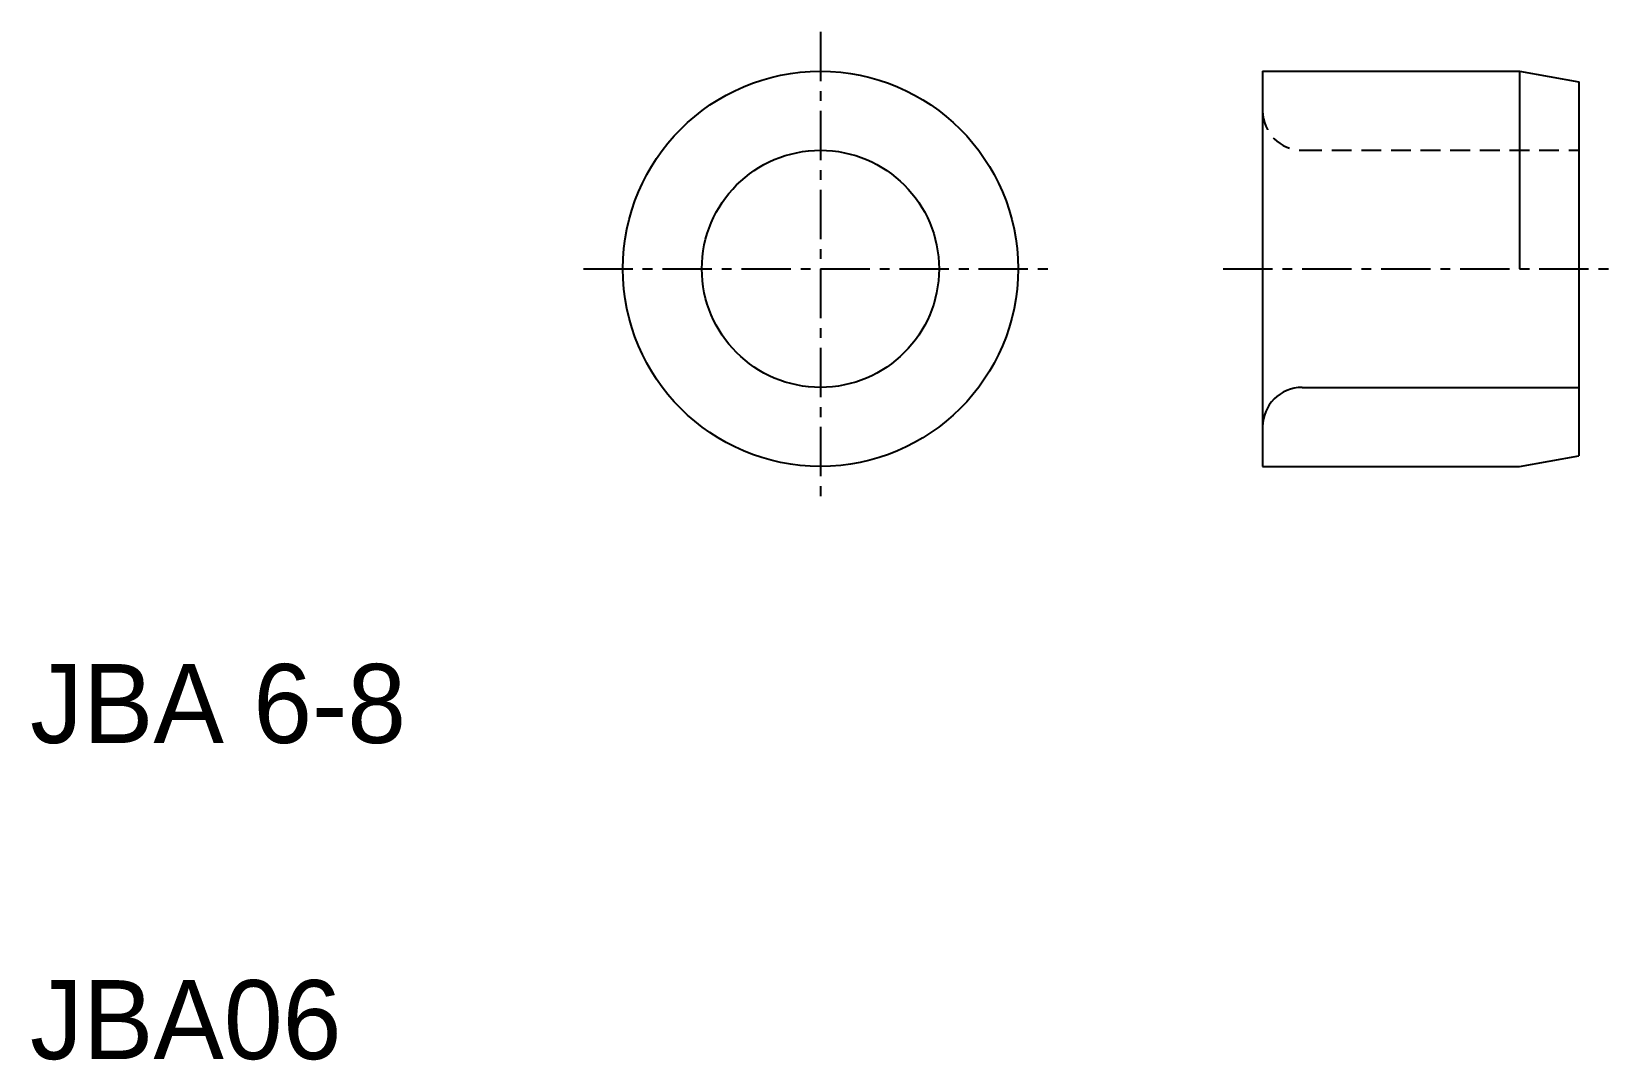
# Model space of a CAD drawing. Extents: x 10 to 50.2, y 10 to 36.
import ezdxf

# ---------------------------------------------------------------- set-up
doc = ezdxf.new("R2010")
doc.units = 0
doc.linetypes.add('CENTER', pattern=[2, 1.25, -0.25, 0.25, -0.25])
doc.linetypes.add('DASHED', pattern=[0.75, 0.5, -0.25])
doc.layers.get('0').update_dxf_attribs({"linetype": 'CONTINUOUS'})
doc.layers.add('CENTER', color=1, linetype='CENTER')

msp = doc.modelspace()

# ---------------------------------------------------------------- linework, layer by layer
at = {"color": 7, "linetype": 'CONTINUOUS'}
for p, q in [((41.187, 35), (41.187, 25)), ((41.187, 35), (47.687, 35)), ((47.687, 35), (47.687, 30)), ((47.687, 35), (49.187, 34.736)), ((49.187, 34.736), (49.187, 25.264)), ((41.187, 32.5), (41.187, 32.5)), ((42.187, 27), (49.187, 27)), ((41.187, 25), (47.687, 25)), ((47.687, 25), (49.187, 25.264))]:
    msp.add_line(p, q, dxfattribs=at)
at = {"color": 3, "linetype": 'DASHED'}
msp.add_line((42.187, 33), (49.187, 33), dxfattribs=at)
at = {"color": 7, "linetype": 'CONTINUOUS'}
for radius in [5, 3]:
    msp.add_circle((30, 30), radius, dxfattribs=at)
at = {"color": 3, "linetype": 'DASHED'}
msp.add_arc((42.187, 34), 1, 180, 270, dxfattribs=at)
at = {"color": 7, "linetype": 'CONTINUOUS'}
msp.add_arc((42.187, 26), 1, 90, 180, dxfattribs=at)
at = {"layer": 'CENTER', "color": 1, "linetype": 'CENTER'}
for p, q in [((30, 36), (30, 24)), ((24, 30), (36, 30)), ((40.187, 30), (50.187, 30))]:
    msp.add_line(p, q, dxfattribs=at)

# ---------------------------------------------------------------- texts
at = {"color": 7, "linetype": 'CONTINUOUS'}
for s, p in [('JBA 6-8', (10, 18)), ('JBA06', (10, 10))]:
    msp.add_text(s, height=2, dxfattribs=at).set_placement(p)

doc.saveas('drawing.dxf')
